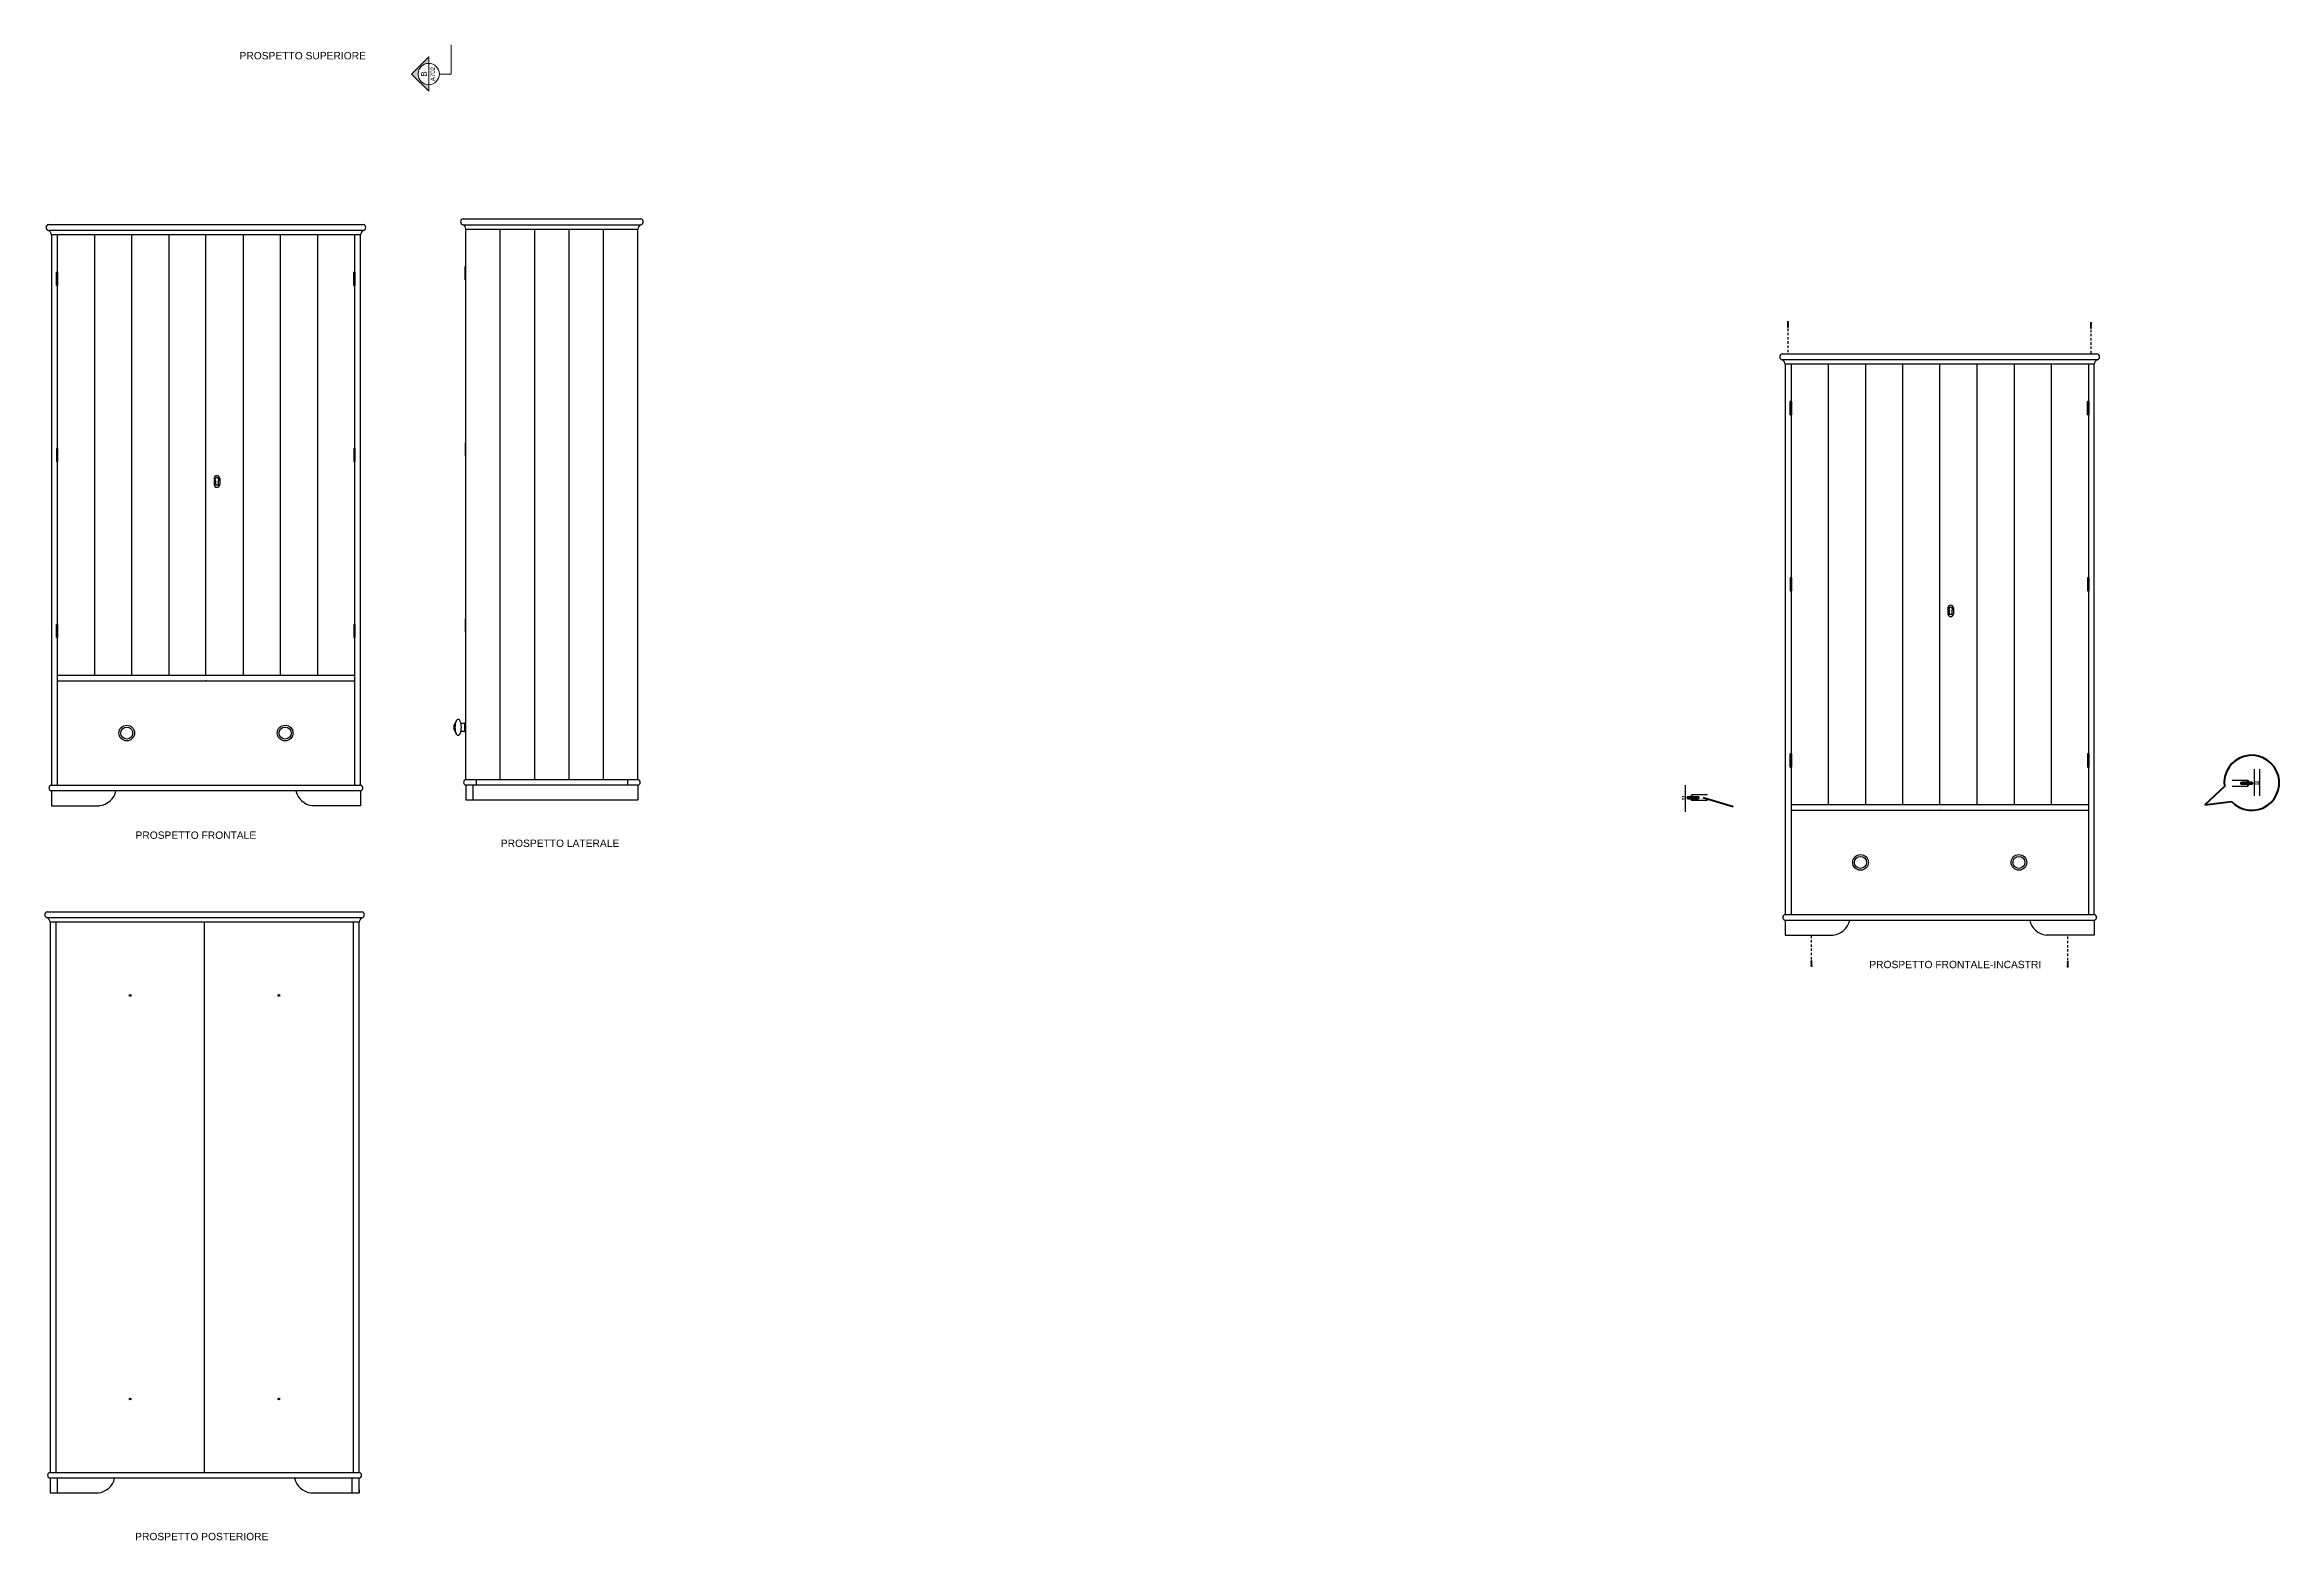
# Model space of a CAD drawing. Header units: centimetres. Extents: x 238 to 3379, y 203 to 1268.
# Drawn here: x 238 to 999, y 203 to 713 of the extents above; entities that cross this region are included whole.
import ezdxf
from ezdxf.enums import TextEntityAlignment as Align

# ---------------------------------------------------------------- set-up
doc = ezdxf.new("R2010")
doc.units = ezdxf.units.CM
doc.header["$MEASUREMENT"] = 0
doc.layers.add('A-ANNO-SYMB', color=2, linetype='Continuous', lineweight=18)
for name, color, linetype in [('A-FURN', 7, 'Continuous'), ('assi di legno', 251, 'Continuous'), ('linee di incastro', 254, 'Continuous'), ('linee in prospettp', 252, 'Continuous'), ('note', 1, 'Continuous'), ('viti e cerniere', 3, 'Continuous')]:
    doc.layers.add(name, color=color, linetype=linetype)
doc.styles.add('ARIAL', font='Arial.ttf')
doc.styles.get("Standard").update_dxf_attribs({"font": 'Arial.ttf'})

# ---------------------------------------------------------------- blocks, each defined once
blk = doc.blocks.new('SYMBOL')
at = {"layer": 'A-ANNO-SYMB', "linetype": 'Continuous', "lineweight": 20}
h = blk.add_hatch(color=256, dxfattribs=at)
h.dxf.hatch_style = 1
h.paths.add_polyline_path([(11.206, 4.948), (11.316, 4.948, -1), (11.678, 4.948), (11.788, 4.948), (11.497, 5.241)])
at = {"linetype": 'Continuous', "lineweight": 20}
blk.add_line((11.316, 4.948), (11.678, 4.948), dxfattribs=at)
at = {"layer": 'A-ANNO-SYMB', "linetype": 'Continuous', "lineweight": 20}
for p, q in [((11.206, 4.948), (11.497, 5.241)), ((11.788, 4.948), (11.497, 5.241)), ((11.316, 4.948), (11.206, 4.948)), ((11.678, 4.948), (11.788, 4.948))]:
    blk.add_line(p, q, dxfattribs=at)
blk.add_circle((11.497, 4.948), 0.181, dxfattribs=at)
for tag, p in [('TAVOLA', (11.497, 5.08)), ('SEZIONE', (11.497, 4.918))]:
    blk.add_attdef(tag, text='', height=0.1, dxfattribs=at).set_placement(p, align=Align.TOP_CENTER)

msp = doc.modelspace()

# ---------------------------------------------------------------- linework, layer by layer
at = {"layer": 'A-ANNO-SYMB'}
for p, q in [((376.17, 703.05), (376.17, 713.05)), ((372.17, 703.05), (376.17, 703.05))]:
    msp.add_line(p, q, dxfattribs=at)
at = {"layer": 'A-FURN'}
for p, q in [((238.91, 651.76), (346.27, 651.76)), ((346.27, 649.76), (238.91, 649.76)), ((345.27, 648.26), (239.91, 648.26)), ((239.91, 648.26), (239.91, 460.76)), ((241.91, 648.26), (241.91, 460.76)), ((292.59, 498.26), (292.59, 648.26)), ((345.27, 648.26), (343.27, 648.26)), ((343.27, 648.26), (343.27, 460.76)), ((345.27, 460.76), (345.27, 648.26)), ((380.23, 653.7), (440.83, 653.7)), ((380.23, 651.7), (440.83, 651.7)), ((381.23, 462.7), (381.23, 650.2)), ((381.23, 650.2), (439.83, 650.2)), ((439.83, 462.7), (439.83, 650.2)), ((829.95, 607.68), (937.31, 607.68)), ((937.31, 605.68), (829.95, 605.68)), ((936.31, 604.18), (830.95, 604.18)), ((830.95, 604.18), (830.95, 416.68)), ((832.95, 604.18), (832.95, 416.68)), ((883.63, 454.18), (883.63, 604.18)), ((936.31, 604.18), (934.31, 604.18)), ((934.31, 604.18), (934.31, 416.68)), ((936.31, 416.68), (936.31, 604.18)), ((241.91, 498.26), (343.27, 498.26)), ((241.91, 496.26), (343.27, 496.26)), ((990.8, 466.25), (990.8, 457.1)), ((992.8, 457.1), (992.8, 466.25)), ((239.91, 460.76), (345.27, 460.76)), ((345.27, 458.76), (239.91, 458.76)), ((239.91, 458.76), (239.91, 454.76)), ((345.27, 458.76), (345.27, 454.76)), ((381.23, 462.7), (439.83, 462.7)), ((381.23, 462.7), (392.95, 462.7)), ((439.83, 460.7), (381.23, 460.7)), ((381.23, 460.7), (381.23, 455.7)), ((439.83, 460.7), (439.83, 455.7)), ((797.03, 451.64), (797.03, 460.79)), ((804.5, 457.49), (799.16, 457.49)), ((983.33, 462.4), (988.67, 462.4)), ((983.33, 460.4), (988.67, 460.4)), ((239.91, 454.76), (239.91, 453.76)), ((239.91, 453.76), (256.32, 453.76)), ((345.27, 453.76), (328.85, 453.76)), ((345.27, 454.76), (345.27, 453.76)), ((381.23, 455.7), (383.73, 455.7)), ((383.73, 455.7), (439.83, 455.7)), ((804.5, 455.49), (799.16, 455.49)), ((832.95, 454.18), (934.31, 454.18)), ((832.95, 452.18), (934.31, 452.18)), ((238.45, 417.59), (345.81, 417.59)), ((345.81, 415.59), (238.45, 415.59)), ((344.81, 414.09), (239.45, 414.09)), ((239.45, 414.09), (239.45, 226.59)), ((241.45, 414.09), (241.45, 226.59)), ((342.81, 414.09), (342.81, 226.59)), ((344.81, 226.59), (344.81, 414.09)), ((830.95, 416.68), (936.31, 416.68)), ((936.31, 414.68), (830.95, 414.68)), ((830.95, 414.68), (830.95, 410.68)), ((936.31, 414.68), (936.31, 410.68)), ((830.95, 410.68), (830.95, 409.68)), ((830.95, 409.68), (847.37, 409.68)), ((936.31, 409.68), (919.9, 409.68)), ((936.31, 410.68), (936.31, 409.68)), ((239.45, 226.59), (344.81, 226.59)), ((344.81, 224.59), (239.45, 224.59)), ((239.45, 224.59), (239.45, 219.59)), ((241.95, 219.59), (241.95, 224.59)), ((342.31, 224.59), (342.31, 219.59)), ((344.81, 219.59), (344.81, 224.59)), ((239.45, 220.59), (239.45, 219.59)), ((239.45, 219.59), (241.95, 219.59)), ((342.31, 219.59), (344.81, 219.59)), ((344.81, 220.59), (344.81, 219.59))]:
    msp.add_line(p, q, dxfattribs=at)
at = {"layer": 'A-FURN', "linetype": 'ByBlock', "lineweight": 100}
for p, q in [((799.16, 455.49), (799.16, 457.49)), ((980.7, 460.33), (973.97, 454.05)), ((988.67, 462.4), (988.67, 460.4)), ((973.97, 454.05), (983.14, 455.15))]:
    msp.add_line(p, q, dxfattribs=at)
at = {"layer": 'A-FURN'}
msp.add_lwpolyline([(381.23, 481.89), (380.71, 481.89), (380.71, 479.01), (381.23, 479.01)], close=True, dxfattribs=at)
for centre, radius in [((265.6, 478.51), 2.67), ((265.6, 478.51), 2.05), ((319.6, 478.51), 2.67), ((319.6, 478.51), 2.05), ((856.64, 434.43), 2.67), ((856.64, 434.43), 2.05), ((910.64, 434.43), 2.67), ((910.64, 434.43), 2.05)]:
    msp.add_circle(centre, radius, dxfattribs=at)
for centre, radius, start, end in [((239.1, 650.76), 1.02, 101.1471, 258.8529), ((237.97, 648.06), 1.95, 6.08279, 61.29735), ((347.2, 648.06), 1.95, 118.70265, 173.91721), ((346.07, 650.76), 1.02, 281.1471, 78.8529), ((380.43, 652.7), 1.02, 101.1471, 258.8529), ((379.3, 650), 1.95, 6.08279, 61.29735), ((441.77, 650), 1.95, 118.70265, 173.91721), ((440.64, 652.7), 1.02, 281.1471, 78.8529), ((830.15, 606.68), 1.02, 101.1471, 258.8529), ((829.02, 603.98), 1.95, 6.08279, 61.29735), ((938.25, 603.98), 1.95, 118.70265, 173.91721), ((937.12, 606.68), 1.02, 281.1471, 78.8529), ((380.33, 480.45), 3.22, 140.44292, 219.30395), ((383.43, 480.44), 5.95, 159.67543, 200.19793), ((383.43, 480.44), 5.95, 159.78255, 200.19793), ((378.57, 482.4), 0.729, 12.209, 171.60829), ((373.71, 480.44), 5.95, 339.80207, 20.8156), ((380.1, 483.96), 2.15, 253.44783, 286.55217), ((378.57, 478.54), 0.747, 192.1469, 347.8531), ((380.11, 476.94), 2.15, 73.44783, 106.55217), ((240.1, 459.76), 1.02, 101.1471, 258.8529), ((255.49, 460.31), 6.6, 277.2235, 346.47037), ((329.68, 460.31), 6.6, 193.52963, 262.7765), ((345.07, 459.76), 1.02, 281.1471, 78.8529), ((381.43, 461.7), 1.02, 101.1471, 258.8529), ((439.64, 461.7), 1.02, 281.1471, 78.8529), ((238.64, 416.59), 1.02, 101.1471, 258.8529), ((237.51, 413.88), 1.95, 6.08279, 61.29735), ((346.74, 413.88), 1.95, 118.70265, 173.91721), ((345.61, 416.59), 1.02, 281.1471, 78.8529), ((831.15, 415.68), 1.02, 101.1471, 258.8529), ((846.54, 416.23), 6.6, 277.2235, 346.47037), ((920.73, 416.23), 6.6, 193.52963, 262.7765), ((936.12, 415.68), 1.02, 281.1471, 78.8529), ((239.64, 225.59), 1.02, 101.1471, 258.8529), ((344.61, 225.59), 1.02, 281.1471, 78.8529)]:
    msp.add_arc(centre, radius, start, end, dxfattribs=at)
at = {"layer": 'A-FURN', "linetype": 'ByBlock', "lineweight": 100}
msp.add_arc((990.01, 461.55), 9.39, 222.94306, 187.45874, dxfattribs=at)
at = {"layer": 'A-FURN'}
for p in [(292.59, 496.26), (883.63, 452.18)]:
    msp.add_point(p, dxfattribs=at)
at = {"layer": 'assi di legno'}
for p, q in [((254.58, 648.26), (254.58, 498.26)), ((267.25, 648.26), (267.25, 498.26)), ((279.92, 648.26), (279.92, 498.26)), ((305.26, 648.26), (305.26, 498.26)), ((317.93, 648.26), (317.93, 498.26)), ((330.6, 648.26), (330.6, 498.26)), ((392.95, 477.27), (392.95, 650.2)), ((404.67, 462.7), (404.67, 650.2)), ((416.39, 462.7), (416.39, 650.2)), ((428.11, 462.7), (428.11, 650.2)), ((845.62, 604.18), (845.62, 454.18)), ((858.29, 604.18), (858.29, 454.18)), ((870.96, 604.18), (870.96, 454.18)), ((896.3, 604.18), (896.3, 454.18)), ((908.97, 604.18), (908.97, 454.18)), ((921.64, 604.18), (921.64, 454.18)), ((392.95, 462.7), (392.95, 477.27))]:
    msp.add_line(p, q, dxfattribs=at)
at = {"layer": 'linee di incastro'}
for p, q in [((383.73, 455.7), (383.73, 460.7)), ((384.73, 462.7), (384.73, 460.7)), ((436.33, 462.7), (436.33, 460.7))]:
    msp.add_line(p, q, dxfattribs=at)
at = {"layer": 'linee in prospettp'}
for p, q in [((292.13, 226.59), (292.13, 414.09)), ((241.95, 219.59), (255.86, 219.59)), ((328.39, 219.59), (342.31, 219.59))]:
    msp.add_line(p, q, dxfattribs=at)
for centre, start, end in [((255.04, 226.13), 277.2235, 346.47037), ((329.22, 226.13), 193.52963, 262.7765)]:
    msp.add_arc(centre, 6.6, start, end, dxfattribs=at)
at = {"layer": 'viti e cerniere'}
for p, q in [((241.66, 631.01), (241.66, 635.51)), ((242.16, 635.51), (241.66, 635.51)), ((241.66, 634.01), (242.16, 634.01)), ((242.16, 632.51), (241.66, 632.51)), ((242.16, 631.01), (242.16, 635.51)), ((343.02, 631.01), (343.02, 635.51)), ((343.52, 635.51), (343.02, 635.51)), ((343.02, 634.01), (343.52, 634.01)), ((343.52, 632.51), (343.02, 632.51)), ((343.52, 631.01), (343.52, 635.51)), ((380.98, 632.95), (380.98, 637.45)), ((381.23, 637.45), (380.98, 637.45)), ((380.98, 635.95), (381.23, 635.95)), ((381.23, 634.45), (380.98, 634.45)), ((380.98, 632.95), (381.23, 632.95)), ((241.66, 631.01), (242.16, 631.01)), ((343.02, 631.01), (343.52, 631.01)), ((831.78, 618.46), (831.78, 618.39)), ((831.78, 618.33), (831.78, 618.25)), ((831.78, 618.19), (831.78, 618.12)), ((831.78, 618.06), (831.78, 617.98)), ((831.78, 617.92), (831.78, 617.84)), ((831.78, 617.79), (831.78, 617.71)), ((831.78, 617.65), (831.78, 617.57)), ((831.78, 617.51), (831.78, 617.44)), ((831.78, 617.38), (831.78, 617.3)), ((831.78, 617.24), (831.78, 617.17)), ((831.78, 617.11), (831.78, 617.03)), ((831.97, 618.5), (831.97, 618.47)), ((831.97, 618.41), (831.97, 618.34)), ((831.97, 618.28), (831.97, 618.2)), ((935.11, 618.11), (935.11, 618.03)), ((935.11, 617.98), (935.11, 617.9)), ((935.11, 617.84), (935.11, 617.76)), ((935.11, 617.7), (935.11, 617.63)), ((935.11, 617.57), (935.11, 617.49)), ((935.11, 617.43), (935.11, 617.36)), ((935.11, 617.3), (935.11, 617.22)), ((935.11, 617.16), (935.11, 617.09)), ((935.29, 618.14), (935.29, 618.12)), ((935.29, 618.06), (935.29, 617.98)), ((935.29, 617.93), (935.29, 617.85)), ((831.78, 616.97), (831.78, 616.9)), ((831.86, 616.3), (831.86, 615.49)), ((831.86, 614.86), (831.86, 614.05)), ((831.86, 613.43), (831.86, 612.62)), ((831.86, 611.99), (831.86, 611.18)), ((831.86, 610.55), (831.86, 609.74)), ((935.11, 617.03), (935.11, 616.95)), ((935.11, 616.89), (935.11, 616.81)), ((935.11, 616.75), (935.11, 616.68)), ((935.11, 616.62), (935.11, 616.54)), ((935.18, 615.95), (935.18, 615.14)), ((935.18, 614.51), (935.18, 613.7)), ((935.18, 613.07), (935.18, 612.26)), ((935.18, 611.64), (935.18, 610.82)), ((935.18, 610.2), (935.18, 609.39)), ((831.86, 609.11), (831.86, 608.3)), ((935.18, 608.76), (935.18, 607.95)), ((832.7, 586.93), (832.7, 591.43)), ((833.2, 591.43), (832.7, 591.43)), ((832.7, 589.93), (833.2, 589.93)), ((833.2, 588.43), (832.7, 588.43)), ((832.7, 586.93), (833.2, 586.93)), ((833.2, 586.93), (833.2, 591.43)), ((934.06, 586.93), (934.06, 591.43)), ((934.56, 591.43), (934.06, 591.43)), ((934.06, 589.93), (934.56, 589.93)), ((934.56, 588.43), (934.06, 588.43)), ((934.06, 586.93), (934.56, 586.93)), ((934.56, 586.93), (934.56, 591.43)), ((241.66, 575.51), (241.66, 571.01)), ((242.16, 575.51), (241.66, 575.51)), ((241.66, 574.01), (242.16, 574.01)), ((242.16, 572.51), (241.66, 572.51)), ((242.16, 571.01), (242.16, 575.51)), ((343.02, 575.51), (343.02, 571.01)), ((343.52, 575.51), (343.02, 575.51)), ((343.02, 574.01), (343.52, 574.01)), ((343.52, 572.51), (343.02, 572.51)), ((343.52, 571.01), (343.52, 575.51)), ((380.98, 577.45), (380.98, 572.95)), ((381.23, 577.45), (380.98, 577.45)), ((380.98, 575.95), (381.23, 575.95)), ((381.23, 574.45), (380.98, 574.45)), ((380.98, 572.95), (381.23, 572.95)), ((241.66, 571.01), (242.16, 571.01)), ((295.37, 565.27), (295.37, 563.16)), ((297.29, 565.27), (297.29, 563.16)), ((343.02, 571.01), (343.52, 571.01)), ((832.7, 531.43), (832.7, 526.93)), ((833.2, 531.43), (832.7, 531.43)), ((832.7, 529.93), (833.2, 529.93)), ((833.2, 528.43), (832.7, 528.43)), ((832.7, 526.93), (833.2, 526.93)), ((833.2, 526.93), (833.2, 531.43)), ((934.06, 531.43), (934.06, 526.93)), ((934.56, 531.43), (934.06, 531.43)), ((934.06, 529.93), (934.56, 529.93)), ((934.56, 528.43), (934.06, 528.43)), ((934.06, 526.93), (934.56, 526.93)), ((934.56, 526.93), (934.56, 531.43)), ((886.41, 521.19), (886.41, 519.08)), ((888.34, 521.19), (888.34, 519.08)), ((241.66, 511.01), (241.66, 515.51)), ((242.16, 515.51), (241.66, 515.51)), ((241.66, 514.01), (242.16, 514.01)), ((242.16, 512.51), (241.66, 512.51)), ((241.66, 511.01), (242.16, 511.01)), ((242.16, 511.01), (242.16, 515.51)), ((343.02, 515.51), (343.02, 511.01)), ((343.52, 515.51), (343.02, 515.51)), ((343.02, 514.01), (343.52, 514.01)), ((343.52, 512.51), (343.02, 512.51)), ((343.02, 511.01), (343.52, 511.01)), ((343.02, 511.01), (343.27, 511.01)), ((343.52, 511.01), (343.52, 515.51)), ((380.98, 517.45), (380.98, 512.95)), ((381.23, 517.45), (380.98, 517.45)), ((380.98, 515.95), (381.23, 515.95)), ((381.23, 514.45), (380.98, 514.45)), ((380.98, 512.95), (381.23, 512.95)), ((832.7, 466.93), (832.7, 471.43)), ((833.2, 471.43), (832.7, 471.43)), ((832.7, 469.93), (833.2, 469.93)), ((833.2, 468.43), (832.7, 468.43)), ((832.7, 466.93), (833.2, 466.93)), ((833.2, 466.93), (833.2, 471.43)), ((934.06, 471.43), (934.06, 466.93)), ((934.56, 471.43), (934.06, 471.43)), ((934.06, 469.93), (934.56, 469.93)), ((934.56, 468.43), (934.06, 468.43)), ((934.06, 466.93), (934.56, 466.93)), ((934.06, 466.93), (934.31, 466.93)), ((934.56, 466.93), (934.56, 471.43)), ((991.06, 461.82), (990.8, 461.82)), ((991.06, 461.05), (990.8, 461.05)), ((991.51, 461.82), (991.26, 461.82)), ((991.51, 461.05), (991.26, 461.05)), ((991.97, 461.82), (991.71, 461.82)), ((991.97, 461.05), (991.71, 461.05)), ((992.43, 461.82), (992.17, 461.82)), ((992.43, 461.05), (992.17, 461.05)), ((992.5, 461.77), (992.5, 461.53)), ((992.5, 461.33), (992.5, 461.07)), ((795.86, 456.84), (796.12, 456.84)), ((795.86, 456.07), (796.12, 456.07)), ((796.31, 456.84), (796.57, 456.84)), ((796.31, 456.07), (796.57, 456.07)), ((796.77, 456.84), (797.03, 456.84)), ((796.77, 456.07), (797.03, 456.07)), ((839.96, 408.56), (839.96, 409.37)), ((839.96, 407.12), (839.96, 407.94)), ((839.96, 405.69), (839.96, 406.5)), ((839.96, 404.25), (839.96, 405.06)), ((927.31, 408.34), (927.31, 409.15)), ((927.31, 406.9), (927.31, 407.71)), ((927.31, 405.46), (927.31, 406.27)), ((927.31, 404.03), (927.31, 404.84)), ((839.85, 399.4), (839.85, 399.47)), ((839.85, 399.26), (839.85, 399.34)), ((839.85, 399.18), (839.85, 399.2)), ((839.96, 402.81), (839.96, 403.62)), ((839.96, 401.37), (839.96, 402.19)), ((840.03, 400.7), (840.03, 400.78)), ((840.03, 400.57), (840.03, 400.64)), ((840.03, 400.43), (840.03, 400.51)), ((840.03, 400.3), (840.03, 400.37)), ((840.03, 400.16), (840.03, 400.24)), ((840.03, 400.03), (840.03, 400.1)), ((840.03, 399.89), (840.03, 399.97)), ((840.03, 399.75), (840.03, 399.83)), ((840.03, 399.62), (840.03, 399.7)), ((840.03, 399.48), (840.03, 399.56)), ((840.03, 399.35), (840.03, 399.42)), ((840.03, 399.21), (840.03, 399.29)), ((927.31, 402.59), (927.31, 403.4)), ((927.31, 401.15), (927.31, 401.96)), ((927.37, 399.17), (927.37, 399.25)), ((927.37, 399.04), (927.37, 399.11)), ((927.37, 398.95), (927.37, 398.98)), ((927.38, 400.48), (927.38, 400.56)), ((927.38, 400.34), (927.38, 400.42)), ((927.38, 400.21), (927.38, 400.29)), ((927.38, 400.07), (927.38, 400.15)), ((927.38, 399.94), (927.38, 400.01)), ((927.38, 399.8), (927.38, 399.88)), ((927.38, 399.67), (927.38, 399.74)), ((927.38, 399.53), (927.38, 399.61)), ((927.38, 399.4), (927.38, 399.47)), ((927.38, 399.26), (927.38, 399.34)), ((927.38, 399.12), (927.38, 399.2)), ((927.38, 398.99), (927.38, 399.06)), ((266.59, 389.04), (266.59, 389.14)), ((266.59, 389.14), (266.74, 389.14)), ((266.74, 389.04), (266.59, 389.04)), ((266.74, 389.29), (266.84, 389.29)), ((266.74, 389.14), (266.74, 389.29)), ((266.74, 389.14), (266.84, 389.04)), ((266.74, 389.04), (266.84, 389.14)), ((266.74, 388.89), (266.74, 389.04)), ((266.84, 388.89), (266.74, 388.89)), ((266.84, 389.29), (266.84, 389.14)), ((266.84, 389.14), (266.99, 389.14)), ((266.84, 389.04), (266.84, 388.89)), ((266.99, 389.04), (266.84, 389.04)), ((266.99, 389.14), (266.99, 389.04)), ((317.27, 389.04), (317.27, 389.14)), ((317.27, 389.14), (317.42, 389.14)), ((317.42, 389.04), (317.27, 389.04)), ((317.42, 389.29), (317.52, 389.29)), ((317.42, 389.14), (317.42, 389.29)), ((317.42, 389.14), (317.52, 389.04)), ((317.42, 389.04), (317.52, 389.14)), ((317.42, 388.89), (317.42, 389.04)), ((317.52, 388.89), (317.42, 388.89)), ((317.52, 389.29), (317.52, 389.14)), ((317.52, 389.14), (317.67, 389.14)), ((317.52, 389.04), (317.52, 388.89)), ((317.67, 389.04), (317.52, 389.04)), ((317.67, 389.14), (317.67, 389.04)), ((266.59, 251.54), (266.59, 251.64)), ((266.59, 251.64), (266.74, 251.64)), ((266.74, 251.54), (266.59, 251.54)), ((266.74, 251.79), (266.84, 251.79)), ((266.74, 251.64), (266.74, 251.79)), ((266.74, 251.64), (266.84, 251.54)), ((266.74, 251.54), (266.84, 251.64)), ((266.74, 251.39), (266.74, 251.54)), ((266.84, 251.79), (266.84, 251.64)), ((266.84, 251.64), (266.99, 251.64)), ((266.84, 251.54), (266.84, 251.39)), ((266.99, 251.54), (266.84, 251.54)), ((266.99, 251.64), (266.99, 251.54)), ((317.27, 251.54), (317.27, 251.64)), ((317.27, 251.64), (317.42, 251.64)), ((317.42, 251.54), (317.27, 251.54)), ((317.42, 251.79), (317.52, 251.79)), ((317.42, 251.64), (317.42, 251.79)), ((317.42, 251.64), (317.52, 251.54)), ((317.42, 251.54), (317.52, 251.64)), ((317.42, 251.39), (317.42, 251.54)), ((317.52, 251.79), (317.52, 251.64)), ((317.52, 251.64), (317.67, 251.64)), ((317.52, 251.54), (317.52, 251.39)), ((317.67, 251.54), (317.52, 251.54)), ((317.67, 251.64), (317.67, 251.54)), ((266.84, 251.39), (266.74, 251.39)), ((317.52, 251.39), (317.42, 251.39))]:
    msp.add_line(p, q, dxfattribs=at)
at = {"layer": 'viti e cerniere', "linetype": 'ByBlock', "lineweight": 100}
for p, q in [((986.29, 461.59), (986.5, 461.77)), ((986.29, 461.59), (986.29, 461.25)), ((986.5, 461.07), (986.29, 461.25)), ((986.5, 461.77), (990, 461.77)), ((986.5, 461.77), (986.5, 461.07)), ((986.5, 461.77), (986.5, 461.6)), ((986.5, 461.6), (987.04, 461.6)), ((986.5, 461.42), (987.19, 461.42)), ((987.19, 461.25), (986.5, 461.25)), ((990, 461.07), (986.5, 461.07)), ((987.04, 461.6), (990, 461.6)), ((987.19, 461.42), (987.19, 461.42)), ((987.19, 461.42), (990, 461.42)), ((987.19, 461.25), (990, 461.25)), ((990.21, 461.59), (990, 461.77)), ((990, 461.77), (990, 461.07)), ((990, 461.07), (990.21, 461.25)), ((990.21, 461.59), (990.21, 461.25)), ((797.83, 456.82), (797.62, 456.64)), ((797.62, 456.3), (797.62, 456.64)), ((797.62, 456.3), (797.83, 456.12)), ((797.83, 456.82), (801.33, 456.82)), ((797.83, 456.12), (797.83, 456.82)), ((800.63, 456.64), (797.83, 456.64)), ((800.63, 456.47), (797.83, 456.47)), ((800.79, 456.29), (797.83, 456.29)), ((801.33, 456.12), (797.83, 456.12)), ((800.63, 456.64), (801.33, 456.64)), ((801.33, 456.47), (800.63, 456.47)), ((800.63, 456.47), (800.63, 456.47)), ((801.33, 456.29), (800.79, 456.29)), ((801.33, 456.82), (801.53, 456.64)), ((801.33, 456.12), (801.33, 456.82)), ((801.53, 456.3), (801.33, 456.12)), ((801.33, 456.12), (801.33, 456.29)), ((801.53, 456.3), (801.53, 456.64)), ((803.03, 456.56), (813.18, 453.47))]:
    msp.add_line(p, q, dxfattribs=at)
at = {"layer": 'viti e cerniere'}
for points in [[(832.16, 618.5), (832.16, 618.54, 0.451416), (831.59, 618.54), (831.59, 618.5)], [(935.48, 618.14), (935.48, 618.18, 0.451416), (934.92, 618.18), (934.92, 618.14)], [(839.66, 399.18), (839.66, 399.14, 0.451416), (840.22, 399.14), (840.22, 399.18)], [(927.01, 398.95), (927.01, 398.92, 0.451416), (927.57, 398.92), (927.57, 398.95)]]:
    msp.add_lwpolyline(points, format="xyb", close=True, dxfattribs=at)
for points in [[(831.73, 618.39), (831.78, 618.33), (831.97, 618.28), (832.03, 618.28), (831.73, 618.39), (831.78, 618.39), (831.97, 618.34), (832.03, 618.28)], [(831.73, 618.25), (831.78, 618.19), (831.97, 618.14), (832.03, 618.14), (831.73, 618.25), (831.78, 618.25), (831.97, 618.2), (832.03, 618.14)], [(831.73, 618.12), (831.78, 618.06), (831.97, 618.01), (832.03, 618.01), (831.73, 618.12), (831.78, 618.12), (831.97, 618.07), (832.03, 618.01)], [(831.73, 617.98), (831.78, 617.92), (831.97, 617.87), (832.03, 617.87), (831.73, 617.98), (831.78, 617.98), (831.97, 617.93), (832.03, 617.87)], [(831.73, 617.84), (831.78, 617.79), (831.97, 617.74), (832.03, 617.74), (831.73, 617.84), (831.78, 617.84), (831.97, 617.79), (832.03, 617.74)], [(831.73, 617.71), (831.78, 617.65), (831.97, 617.6), (832.03, 617.6), (831.73, 617.71), (831.78, 617.71), (831.97, 617.66), (832.03, 617.6)], [(831.73, 617.57), (831.78, 617.51), (831.97, 617.46), (832.03, 617.46), (831.73, 617.57), (831.78, 617.57), (831.97, 617.52), (832.03, 617.46)], [(831.73, 617.44), (831.78, 617.38), (831.97, 617.33), (832.03, 617.33), (831.73, 617.44), (831.78, 617.44), (831.97, 617.39), (832.03, 617.33)], [(831.73, 617.3), (831.78, 617.24), (831.97, 617.19), (832.03, 617.19), (831.73, 617.3), (831.78, 617.3), (831.97, 617.25), (832.03, 617.19)], [(831.73, 617.17), (831.78, 617.11), (831.97, 617.06), (832.03, 617.06), (831.73, 617.17), (831.78, 617.17), (831.97, 617.12), (832.03, 617.06)], [(831.75, 618.5), (831.78, 618.46), (831.97, 618.41), (832.03, 618.41), (831.79, 618.5)], [(831.88, 618.5), (831.97, 618.47), (832.03, 618.41)], [(935.05, 618.03), (935.11, 617.98), (935.29, 617.93), (935.35, 617.93), (935.05, 618.03), (935.11, 618.03), (935.29, 617.98), (935.35, 617.93)], [(935.05, 617.9), (935.11, 617.84), (935.29, 617.79), (935.35, 617.79), (935.05, 617.9), (935.11, 617.9), (935.29, 617.85), (935.35, 617.79)], [(935.05, 617.76), (935.11, 617.7), (935.29, 617.65), (935.35, 617.65), (935.05, 617.76), (935.11, 617.76), (935.29, 617.71), (935.35, 617.65)], [(935.05, 617.63), (935.11, 617.57), (935.29, 617.52), (935.35, 617.52), (935.05, 617.63), (935.11, 617.63), (935.29, 617.58), (935.35, 617.52)], [(935.05, 617.49), (935.11, 617.43), (935.29, 617.38), (935.35, 617.38), (935.05, 617.49), (935.11, 617.49), (935.29, 617.44), (935.35, 617.38)], [(935.05, 617.36), (935.11, 617.3), (935.29, 617.25), (935.35, 617.25), (935.05, 617.36), (935.11, 617.36), (935.29, 617.31), (935.35, 617.25)], [(935.05, 617.22), (935.11, 617.16), (935.29, 617.11), (935.35, 617.11), (935.05, 617.22), (935.11, 617.22), (935.29, 617.17), (935.35, 617.11)], [(935.05, 617.09), (935.11, 617.03), (935.29, 616.98), (935.35, 616.98), (935.05, 617.09), (935.11, 617.09), (935.29, 617.04), (935.35, 616.98)], [(935.07, 618.14), (935.11, 618.11), (935.29, 618.06), (935.35, 618.06), (935.12, 618.14)], [(935.2, 618.14), (935.29, 618.12), (935.35, 618.06)], [(831.73, 617.03), (831.78, 616.97), (831.97, 616.92), (832.03, 616.92), (831.73, 617.03), (831.78, 617.03), (831.97, 616.98), (832.03, 616.92)], [(831.73, 616.9), (831.8, 616.83), (831.83, 616.83), (831.92, 616.83), (831.73, 616.9), (831.78, 616.9), (831.88, 616.87), (831.92, 616.83)], [(831.97, 616.92), (831.97, 616.86), (831.88, 616.7), (831.8, 616.83)], [(935.05, 616.95), (935.11, 616.89), (935.29, 616.84), (935.35, 616.84), (935.05, 616.95), (935.11, 616.95), (935.29, 616.9), (935.35, 616.84)], [(935.05, 616.81), (935.11, 616.75), (935.29, 616.7), (935.35, 616.7), (935.05, 616.81), (935.11, 616.81), (935.29, 616.76), (935.35, 616.7)], [(935.05, 616.68), (935.11, 616.62), (935.29, 616.57), (935.35, 616.57), (935.05, 616.68), (935.11, 616.68), (935.29, 616.63), (935.35, 616.57)], [(935.05, 616.54), (935.12, 616.48), (935.15, 616.47), (935.24, 616.47), (935.05, 616.54), (935.11, 616.54), (935.2, 616.52), (935.24, 616.47)], [(935.29, 616.57), (935.29, 616.51), (935.2, 616.35), (935.12, 616.48)], [(296.73, 564.26), (296.74, 563), (295.92, 563), (295.92, 564.27)], [(887.78, 520.18), (887.78, 518.92), (886.97, 518.92), (886.96, 520.19)], [(840.09, 400.64), (840.03, 400.7), (839.85, 400.75), (839.79, 400.75), (840.09, 400.64), (840.03, 400.64), (839.85, 400.69), (839.79, 400.75)], [(840.09, 400.51), (840.03, 400.57), (839.85, 400.62), (839.79, 400.62), (840.09, 400.51), (840.03, 400.51), (839.85, 400.56), (839.79, 400.62)], [(840.09, 400.37), (840.03, 400.43), (839.85, 400.48), (839.79, 400.48), (840.09, 400.37), (840.03, 400.37), (839.85, 400.42), (839.79, 400.48)], [(840.09, 400.24), (840.03, 400.3), (839.85, 400.35), (839.79, 400.35), (840.09, 400.24), (840.03, 400.24), (839.85, 400.29), (839.79, 400.35)], [(840.09, 400.1), (840.03, 400.16), (839.85, 400.21), (839.79, 400.21), (840.09, 400.1), (840.03, 400.1), (839.85, 400.15), (839.79, 400.21)], [(840.09, 399.97), (840.03, 400.03), (839.85, 400.08), (839.79, 400.08), (840.09, 399.97), (840.03, 399.97), (839.85, 400.02), (839.79, 400.08)], [(840.09, 399.83), (840.03, 399.89), (839.85, 399.94), (839.79, 399.94), (840.09, 399.83), (840.03, 399.83), (839.85, 399.88), (839.79, 399.94)], [(840.09, 399.7), (840.03, 399.75), (839.85, 399.8), (839.79, 399.8), (840.09, 399.7), (840.03, 399.7), (839.85, 399.75), (839.79, 399.8)], [(840.09, 399.56), (840.03, 399.62), (839.85, 399.67), (839.79, 399.67), (840.09, 399.56), (840.03, 399.56), (839.85, 399.61), (839.79, 399.67)], [(840.09, 399.42), (840.03, 399.48), (839.85, 399.53), (839.79, 399.53), (840.09, 399.42), (840.03, 399.42), (839.85, 399.47), (839.79, 399.53)], [(840.09, 399.29), (840.03, 399.35), (839.85, 399.4), (839.79, 399.4), (840.09, 399.29), (840.03, 399.29), (839.85, 399.34), (839.79, 399.4)], [(840.07, 399.18), (840.03, 399.21), (839.85, 399.26), (839.79, 399.26), (840.02, 399.18)], [(839.94, 399.18), (839.85, 399.2), (839.79, 399.26)], [(839.85, 400.75), (839.85, 400.81), (839.94, 400.97), (840.02, 400.84)], [(840.09, 400.78), (840.02, 400.84), (839.99, 400.85), (839.9, 400.85), (840.09, 400.78), (840.03, 400.78), (839.94, 400.81), (839.9, 400.85)], [(927.44, 400.42), (927.38, 400.48), (927.2, 400.53), (927.14, 400.53), (927.44, 400.42), (927.38, 400.42), (927.2, 400.47), (927.14, 400.53)], [(927.44, 400.29), (927.38, 400.34), (927.2, 400.39), (927.14, 400.39), (927.44, 400.29), (927.38, 400.29), (927.2, 400.34), (927.14, 400.39)], [(927.44, 400.15), (927.38, 400.21), (927.2, 400.26), (927.14, 400.26), (927.44, 400.15), (927.38, 400.15), (927.2, 400.2), (927.14, 400.26)], [(927.44, 400.01), (927.38, 400.07), (927.2, 400.12), (927.14, 400.12), (927.44, 400.01), (927.38, 400.01), (927.2, 400.06), (927.14, 400.12)], [(927.44, 399.88), (927.38, 399.94), (927.2, 399.99), (927.14, 399.99), (927.44, 399.88), (927.38, 399.88), (927.2, 399.93), (927.14, 399.99)], [(927.44, 399.74), (927.38, 399.8), (927.2, 399.85), (927.14, 399.85), (927.44, 399.74), (927.38, 399.74), (927.2, 399.79), (927.14, 399.85)], [(927.44, 399.61), (927.38, 399.67), (927.2, 399.72), (927.14, 399.72), (927.44, 399.61), (927.38, 399.61), (927.2, 399.66), (927.14, 399.72)], [(927.44, 399.47), (927.38, 399.53), (927.2, 399.58), (927.14, 399.58), (927.44, 399.47), (927.38, 399.47), (927.2, 399.52), (927.14, 399.58)], [(927.44, 399.34), (927.38, 399.4), (927.2, 399.45), (927.14, 399.45), (927.44, 399.34), (927.38, 399.34), (927.2, 399.39), (927.14, 399.45)], [(927.44, 399.2), (927.38, 399.26), (927.2, 399.31), (927.14, 399.31), (927.44, 399.2), (927.38, 399.2), (927.2, 399.25), (927.14, 399.31)], [(927.44, 399.06), (927.38, 399.12), (927.2, 399.17), (927.14, 399.17), (927.44, 399.06), (927.38, 399.06), (927.2, 399.11), (927.14, 399.17)], [(927.42, 398.95), (927.38, 398.99), (927.2, 399.04), (927.14, 399.04), (927.37, 398.95)], [(927.29, 398.95), (927.2, 398.98), (927.14, 399.04)], [(927.2, 400.53), (927.2, 400.59), (927.29, 400.75), (927.37, 400.62)], [(927.44, 400.56), (927.37, 400.62), (927.34, 400.63), (927.25, 400.63), (927.44, 400.56), (927.38, 400.56), (927.29, 400.58), (927.25, 400.63)]]:
    msp.add_lwpolyline(points, dxfattribs=at)
for centre in [(266.79, 389.09), (317.47, 389.09), (266.79, 251.59), (317.47, 251.59)]:
    msp.add_circle(centre, 0.288, dxfattribs=at)
for centre, radius, start, end in [((296.33, 565.2), 0.965, 4.3312, 175.6688), ((296.33, 564.83), 0.695, 305.54646, 233.65425), ((296.33, 563.23), 0.965, 184.3312, 355.6688), ((887.38, 521.12), 0.965, 4.3312, 175.6688), ((887.38, 519.16), 0.965, 184.3312, 355.6688), ((887.38, 520.75), 0.695, 305.54646, 233.65425)]:
    msp.add_arc(centre, radius, start, end, dxfattribs=at)

# ---------------------------------------------------------------- block references
at = {"layer": 'A-ANNO-SYMB', "linetype": 'Continuous', "lineweight": 20}
ref = msp.add_blockref('SYMBOL', (467.51, 473.11), dxfattribs=dict(at, xscale=20, yscale=20, zscale=20, rotation=90))
ref.add_attrib('SEZIONE', 'B', dxfattribs={"layer": '0', "linetype": 'Continuous', "lineweight": 20, "height": 2, "rotation": 90, "style": 'ARIAL'}).set_placement((365.91, 703.05), align=Align.TOP_CENTER)
ref.add_attrib('TAVOLA', 'A702', dxfattribs={"layer": '0', "linetype": 'Continuous', "lineweight": 20, "height": 1.5, "rotation": 90, "style": 'ARIAL'}).set_placement((369.15, 703.05), align=Align.TOP_CENTER)

# ---------------------------------------------------------------- texts
at = {"layer": 'note', "char_height": 2.5, "attachment_point": 1}
for s, insert in [('PROSPETTO SUPERIORE', (304.05, 710.56)), ('PROSPETTO FRONTALE', (268.59, 444.97)), ('PROSPETTO LATERALE', (393.13, 442.2)), ('PROSPETTO FRONTALE-INCASTRI', (859.64, 400.89)), ('PROSPETTO POSTERIORE', (268.48, 205.98))]:
    msp.add_mtext_dynamic_manual_height_columns(s, width=66.7777, gutter_width=1, heights=[0], dxfattribs=dict(at, insert=insert))

doc.saveas('drawing.dxf')
